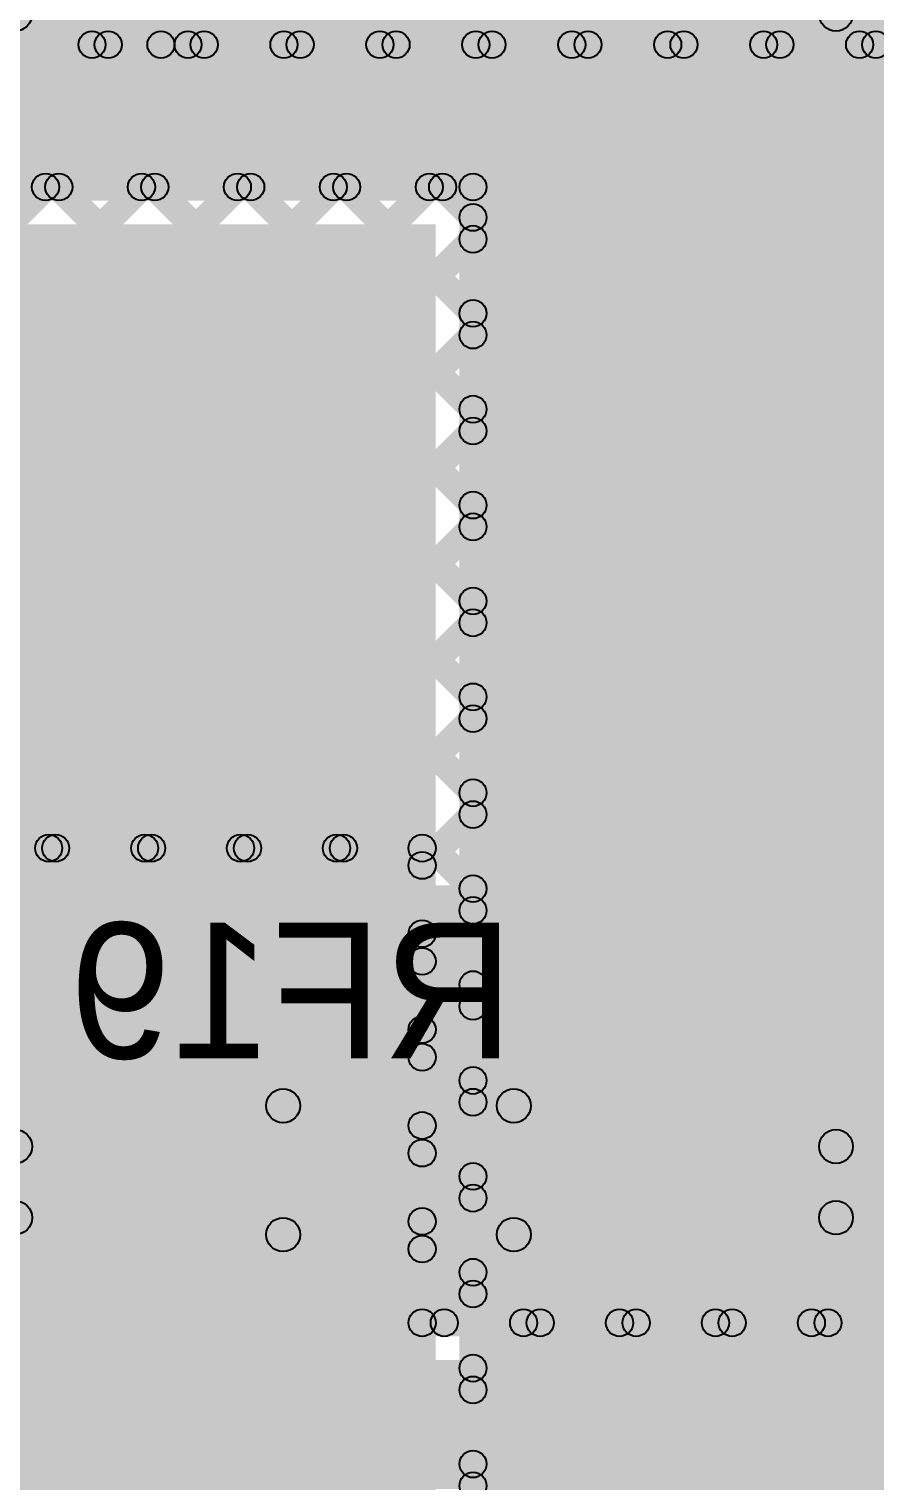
# Model space of a CAD drawing. Header units: millimetres. Extents: x 3.07 to 5.81, y 1.29 to 3.84.
# Drawn here: x 4.1651 to 4.4145, y 3.1943 to 3.6226 of the extents above; entities that cross this region are included whole.
import ezdxf

# ---------------------------------------------------------------- set-up
doc = ezdxf.new("R2010")
doc.units = ezdxf.units.MM
doc.header["$MEASUREMENT"] = 0
for name, color, linetype in [('BottomLayer', 5, 'Continuous'), ('BottomOverlay', 54, 'Continuous'), ('BottomPaste', 16, 'Continuous'), ('BottomSolder', 6, 'Continuous'), ('TopLayer', 1, 'Continuous'), ('TopOverlay', 2, 'Continuous'), ('TopPaste', 8, 'Continuous'), ('TopSolder', 216, 'Continuous'), ('ViaHoleLayer', 16, 'Continuous')]:
    doc.layers.add(name, color=color, linetype=linetype)

# ---------------------------------------------------------------- blocks, each defined once
blk = doc.blocks.new('R__0402_B_4')
at = {"layer": 'BottomLayer'}
for points in [[(-0.0095, 0.0125), (-0.0095, -0.0125), (-0.0275, -0.0125), (-0.0275, 0.0125)], [(0.0275, 0.0125), (0.0275, -0.0125), (0.0095, -0.0125), (0.0095, 0.0125)]]:
    blk.add_hatch(color=5, dxfattribs=at).paths.add_polyline_path(points)
at = {"layer": 'BottomOverlay'}
h = blk.add_hatch(color=54, dxfattribs=at)
edge = h.paths.add_edge_path()
edge.add_arc((-0.034, 0.019), 0.005, 0, 360)
h = blk.add_hatch(color=54, dxfattribs=at)
edge = h.paths.add_edge_path()
edge.add_arc((-0.034, 0.019), 0.005, 0, 360)
for points in [[(-0.034, 0.014), (-0.034, 0.024), (0.034, 0.024), (0.034, 0.014)], [(-0.029, -0.019), (-0.039, -0.019), (-0.039, 0.019), (-0.029, 0.019)], [(0.039, -0.019), (0.029, -0.019), (0.029, 0.019), (0.039, 0.019)], [(-0.034, -0.024), (-0.034, -0.014), (0.034, -0.014), (0.034, -0.024)]]:
    blk.add_hatch(color=54, dxfattribs=at).paths.add_polyline_path(points)
h = blk.add_hatch(color=54, dxfattribs=at)
edge = h.paths.add_edge_path()
edge.add_arc((0.034, 0.019), 0.005, 0, 360)
h = blk.add_hatch(color=54, dxfattribs=at)
edge = h.paths.add_edge_path()
edge.add_arc((0.034, 0.019), 0.005, 0, 360)
h = blk.add_hatch(color=54, dxfattribs=at)
edge = h.paths.add_edge_path()
edge.add_arc((-0.034, -0.019), 0.005, 0, 360)
h = blk.add_hatch(color=54, dxfattribs=at)
edge = h.paths.add_edge_path()
edge.add_arc((-0.034, -0.019), 0.005, 0, 360)
h = blk.add_hatch(color=54, dxfattribs=at)
edge = h.paths.add_edge_path()
edge.add_arc((0.034, -0.019), 0.005, 0, 360)
h = blk.add_hatch(color=54, dxfattribs=at)
edge = h.paths.add_edge_path()
edge.add_arc((0.034, -0.019), 0.005, 0, 360)
at = {"layer": 'BottomPaste'}
for points in [[(-0.0095, 0.0125), (-0.0095, -0.0125), (-0.0275, -0.0125), (-0.0275, 0.0125)], [(0.0275, 0.0125), (0.0275, -0.0125), (0.0095, -0.0125), (0.0095, 0.0125)]]:
    blk.add_hatch(color=16, dxfattribs=at).paths.add_polyline_path(points)
at = {"layer": 'BottomSolder'}
for points in [[(-0.0055, 0.0165), (-0.0055, -0.0165), (-0.0315, -0.0165), (-0.0315, 0.0165)], [(0.0315, 0.0165), (0.0315, -0.0165), (0.0055, -0.0165), (0.0055, 0.0165)]]:
    blk.add_hatch(color=6, dxfattribs=at).paths.add_polyline_path(points)
at = {"layer": 'BottomOverlay'}
for centre in [(-0.034, 0.019), (-0.034, 0.019), (0.034, 0.019), (0.034, 0.019), (-0.034, -0.019), (-0.034, -0.019), (0.034, -0.019), (0.034, -0.019)]:
    blk.add_circle(centre, 0.005, dxfattribs=at)
blk = doc.blocks.new('EEE_TC1A561UV_80')
at = {"layer": 'TopLayer'}
for points in [[(-0.2185, 0.03937), (-0.06102, 0.03937), (-0.06102, -0.03937), (-0.2185, -0.03937)], [(0.06102, 0.03937), (0.2185, 0.03937), (0.2185, -0.03937), (0.06102, -0.03937)]]:
    blk.add_hatch(color=1, dxfattribs=at).paths.add_polyline_path(points)
at = {"layer": 'TopOverlay'}
h = blk.add_hatch(color=2, dxfattribs=at)
edge = h.paths.add_edge_path()
edge.add_arc((-0.109, 0.167), 0.005, 0, 360)
h = blk.add_hatch(color=2, dxfattribs=at)
edge = h.paths.add_edge_path()
edge.add_arc((-0.109, 0.167), 0.005, 0, 360)
for points in [[(-0.109, 0.162), (-0.109, 0.172), (0.133, 0.172), (0.133, 0.162)], [(-0.16246, 0.10646), (-0.16954, 0.11354), (-0.11254, 0.17054), (-0.10546, 0.16346)], [(0.12946, 0.16346), (0.13654, 0.17054), (0.17454, 0.13254), (0.16746, 0.12546)], [(0.176, 0.051), (0.166, 0.051), (0.166, 0.129), (0.176, 0.129)], [(-0.161, 0.048), (-0.171, 0.048), (-0.171, 0.11), (-0.161, 0.11)], [(-0.194, 0.053), (-0.204, 0.053), (-0.204, 0.082), (-0.194, 0.082)], [(-0.213, 0.062), (-0.213, 0.072), (-0.184, 0.072), (-0.184, 0.062)], [(-0.161, -0.11), (-0.171, -0.11), (-0.171, -0.048), (-0.161, -0.048)], [(0.176, -0.129), (0.166, -0.129), (0.166, -0.051), (0.176, -0.051)], [(-0.16954, -0.11354), (-0.16246, -0.10646), (-0.10546, -0.16346), (-0.11254, -0.17054)], [(0.13654, -0.17054), (0.12946, -0.16346), (0.16746, -0.12546), (0.17454, -0.13254)], [(-0.109, -0.172), (-0.109, -0.162), (0.133, -0.162), (0.133, -0.172)]]:
    blk.add_hatch(color=2, dxfattribs=at).paths.add_polyline_path(points)
h = blk.add_hatch(color=2, dxfattribs=at)
edge = h.paths.add_edge_path()
edge.add_arc((0.133, 0.167), 0.005, 0, 360)
h = blk.add_hatch(color=2, dxfattribs=at)
edge = h.paths.add_edge_path()
edge.add_arc((0.133, 0.167), 0.005, 0, 360)
h = blk.add_hatch(color=2, dxfattribs=at)
edge = h.paths.add_edge_path()
edge.add_arc((0.171, 0.129), 0.005, 0, 360)
h = blk.add_hatch(color=2, dxfattribs=at)
edge = h.paths.add_edge_path()
edge.add_arc((0.171, 0.129), 0.005, 0, 360)
h = blk.add_hatch(color=2, dxfattribs=at)
edge = h.paths.add_edge_path()
edge.add_arc((-0.166, 0.11), 0.005, 0, 360)
h = blk.add_hatch(color=2, dxfattribs=at)
edge = h.paths.add_edge_path()
edge.add_arc((-0.166, 0.11), 0.005, 0, 360)
h = blk.add_hatch(color=2, dxfattribs=at)
edge = h.paths.add_edge_path()
edge.add_arc((-0.199, 0.082), 0.005, 0, 360)
h = blk.add_hatch(color=2, dxfattribs=at)
edge = h.paths.add_edge_path()
edge.add_arc((-0.213, 0.067), 0.005, 0, 360)
h = blk.add_hatch(color=2, dxfattribs=at)
edge = h.paths.add_edge_path()
edge.add_arc((-0.184, 0.067), 0.005, 0, 360)
h = blk.add_hatch(color=2, dxfattribs=at)
edge = h.paths.add_edge_path()
edge.add_arc((-0.199, 0.053), 0.005, 0, 360)
h = blk.add_hatch(color=2, dxfattribs=at)
edge = h.paths.add_edge_path()
edge.add_arc((0.171, 0.051), 0.005, 0, 360)
h = blk.add_hatch(color=2, dxfattribs=at)
edge = h.paths.add_edge_path()
edge.add_arc((-0.166, 0.048), 0.005, 0, 360)
h = blk.add_hatch(color=2, dxfattribs=at)
edge = h.paths.add_edge_path()
edge.add_arc((-0.166, -0.048), 0.005, 0, 360)
h = blk.add_hatch(color=2, dxfattribs=at)
edge = h.paths.add_edge_path()
edge.add_arc((0.171, -0.051), 0.005, 0, 360)
h = blk.add_hatch(color=2, dxfattribs=at)
edge = h.paths.add_edge_path()
edge.add_arc((-0.166, -0.11), 0.005, 0, 360)
h = blk.add_hatch(color=2, dxfattribs=at)
edge = h.paths.add_edge_path()
edge.add_arc((-0.166, -0.11), 0.005, 0, 360)
h = blk.add_hatch(color=2, dxfattribs=at)
edge = h.paths.add_edge_path()
edge.add_arc((0.171, -0.129), 0.005, 0, 360)
h = blk.add_hatch(color=2, dxfattribs=at)
edge = h.paths.add_edge_path()
edge.add_arc((0.171, -0.129), 0.005, 0, 360)
h = blk.add_hatch(color=2, dxfattribs=at)
edge = h.paths.add_edge_path()
edge.add_arc((-0.109, -0.167), 0.005, 0, 360)
h = blk.add_hatch(color=2, dxfattribs=at)
edge = h.paths.add_edge_path()
edge.add_arc((-0.109, -0.167), 0.005, 0, 360)
h = blk.add_hatch(color=2, dxfattribs=at)
edge = h.paths.add_edge_path()
edge.add_arc((0.133, -0.167), 0.005, 0, 360)
h = blk.add_hatch(color=2, dxfattribs=at)
edge = h.paths.add_edge_path()
edge.add_arc((0.133, -0.167), 0.005, 0, 360)
at = {"layer": 'TopPaste'}
for points in [[(-0.2185, 0.03937), (-0.06102, 0.03937), (-0.06102, -0.03937), (-0.2185, -0.03937)], [(0.06102, 0.03937), (0.2185, 0.03937), (0.2185, -0.03937), (0.06102, -0.03937)]]:
    blk.add_hatch(color=8, dxfattribs=at).paths.add_polyline_path(points)
at = {"layer": 'TopSolder'}
for points in [[(-0.2225, 0.04337), (-0.05702, 0.04337), (-0.05702, -0.04337), (-0.2225, -0.04337)], [(0.05702, 0.04337), (0.2225, 0.04337), (0.2225, -0.04337), (0.05702, -0.04337)]]:
    blk.add_hatch(color=216, dxfattribs=at).paths.add_polyline_path(points)
at = {"layer": 'TopOverlay'}
for centre in [(-0.109, 0.167), (-0.109, 0.167), (0.133, 0.167), (0.133, 0.167), (0.171, 0.129), (0.171, 0.129), (-0.166, 0.11), (-0.166, 0.11), (-0.199, 0.082), (-0.213, 0.067), (-0.184, 0.067), (-0.199, 0.053), (0.171, 0.051), (-0.166, 0.048), (-0.166, -0.048), (0.171, -0.051), (-0.166, -0.11), (-0.166, -0.11), (0.171, -0.129), (0.171, -0.129), (-0.109, -0.167), (-0.109, -0.167), (0.133, -0.167), (0.133, -0.167)]:
    blk.add_circle(centre, 0.005, dxfattribs=at)
blk = doc.blocks.new('EEE_TC1A561UV_81')
at = {"layer": 'TopLayer'}
for points in [[(-0.2185, 0.03937), (-0.06102, 0.03937), (-0.06102, -0.03937), (-0.2185, -0.03937)], [(0.06102, 0.03937), (0.2185, 0.03937), (0.2185, -0.03937), (0.06102, -0.03937)]]:
    blk.add_hatch(color=1, dxfattribs=at).paths.add_polyline_path(points)
at = {"layer": 'TopOverlay'}
h = blk.add_hatch(color=2, dxfattribs=at)
edge = h.paths.add_edge_path()
edge.add_arc((-0.109, 0.167), 0.005, 0, 360)
h = blk.add_hatch(color=2, dxfattribs=at)
edge = h.paths.add_edge_path()
edge.add_arc((-0.109, 0.167), 0.005, 0, 360)
for points in [[(-0.109, 0.162), (-0.109, 0.172), (0.133, 0.172), (0.133, 0.162)], [(-0.16246, 0.10646), (-0.16954, 0.11354), (-0.11254, 0.17054), (-0.10546, 0.16346)], [(0.12946, 0.16346), (0.13654, 0.17054), (0.17454, 0.13254), (0.16746, 0.12546)], [(0.176, 0.051), (0.166, 0.051), (0.166, 0.129), (0.176, 0.129)], [(-0.161, 0.048), (-0.171, 0.048), (-0.171, 0.11), (-0.161, 0.11)], [(-0.194, 0.053), (-0.204, 0.053), (-0.204, 0.082), (-0.194, 0.082)], [(-0.213, 0.062), (-0.213, 0.072), (-0.184, 0.072), (-0.184, 0.062)], [(-0.161, -0.11), (-0.171, -0.11), (-0.171, -0.048), (-0.161, -0.048)], [(0.176, -0.129), (0.166, -0.129), (0.166, -0.051), (0.176, -0.051)], [(-0.16954, -0.11354), (-0.16246, -0.10646), (-0.10546, -0.16346), (-0.11254, -0.17054)], [(0.13654, -0.17054), (0.12946, -0.16346), (0.16746, -0.12546), (0.17454, -0.13254)], [(-0.109, -0.172), (-0.109, -0.162), (0.133, -0.162), (0.133, -0.172)]]:
    blk.add_hatch(color=2, dxfattribs=at).paths.add_polyline_path(points)
h = blk.add_hatch(color=2, dxfattribs=at)
edge = h.paths.add_edge_path()
edge.add_arc((0.133, 0.167), 0.005, 0, 360)
h = blk.add_hatch(color=2, dxfattribs=at)
edge = h.paths.add_edge_path()
edge.add_arc((0.133, 0.167), 0.005, 0, 360)
h = blk.add_hatch(color=2, dxfattribs=at)
edge = h.paths.add_edge_path()
edge.add_arc((0.171, 0.129), 0.005, 0, 360)
h = blk.add_hatch(color=2, dxfattribs=at)
edge = h.paths.add_edge_path()
edge.add_arc((0.171, 0.129), 0.005, 0, 360)
h = blk.add_hatch(color=2, dxfattribs=at)
edge = h.paths.add_edge_path()
edge.add_arc((-0.166, 0.11), 0.005, 0, 360)
h = blk.add_hatch(color=2, dxfattribs=at)
edge = h.paths.add_edge_path()
edge.add_arc((-0.166, 0.11), 0.005, 0, 360)
h = blk.add_hatch(color=2, dxfattribs=at)
edge = h.paths.add_edge_path()
edge.add_arc((-0.199, 0.082), 0.005, 0, 360)
h = blk.add_hatch(color=2, dxfattribs=at)
edge = h.paths.add_edge_path()
edge.add_arc((-0.213, 0.067), 0.005, 0, 360)
h = blk.add_hatch(color=2, dxfattribs=at)
edge = h.paths.add_edge_path()
edge.add_arc((-0.184, 0.067), 0.005, 0, 360)
h = blk.add_hatch(color=2, dxfattribs=at)
edge = h.paths.add_edge_path()
edge.add_arc((-0.199, 0.053), 0.005, 0, 360)
h = blk.add_hatch(color=2, dxfattribs=at)
edge = h.paths.add_edge_path()
edge.add_arc((0.171, 0.051), 0.005, 0, 360)
h = blk.add_hatch(color=2, dxfattribs=at)
edge = h.paths.add_edge_path()
edge.add_arc((-0.166, 0.048), 0.005, 0, 360)
h = blk.add_hatch(color=2, dxfattribs=at)
edge = h.paths.add_edge_path()
edge.add_arc((-0.166, -0.048), 0.005, 0, 360)
h = blk.add_hatch(color=2, dxfattribs=at)
edge = h.paths.add_edge_path()
edge.add_arc((0.171, -0.051), 0.005, 0, 360)
h = blk.add_hatch(color=2, dxfattribs=at)
edge = h.paths.add_edge_path()
edge.add_arc((-0.166, -0.11), 0.005, 0, 360)
h = blk.add_hatch(color=2, dxfattribs=at)
edge = h.paths.add_edge_path()
edge.add_arc((-0.166, -0.11), 0.005, 0, 360)
h = blk.add_hatch(color=2, dxfattribs=at)
edge = h.paths.add_edge_path()
edge.add_arc((0.171, -0.129), 0.005, 0, 360)
h = blk.add_hatch(color=2, dxfattribs=at)
edge = h.paths.add_edge_path()
edge.add_arc((0.171, -0.129), 0.005, 0, 360)
h = blk.add_hatch(color=2, dxfattribs=at)
edge = h.paths.add_edge_path()
edge.add_arc((-0.109, -0.167), 0.005, 0, 360)
h = blk.add_hatch(color=2, dxfattribs=at)
edge = h.paths.add_edge_path()
edge.add_arc((-0.109, -0.167), 0.005, 0, 360)
h = blk.add_hatch(color=2, dxfattribs=at)
edge = h.paths.add_edge_path()
edge.add_arc((0.133, -0.167), 0.005, 0, 360)
h = blk.add_hatch(color=2, dxfattribs=at)
edge = h.paths.add_edge_path()
edge.add_arc((0.133, -0.167), 0.005, 0, 360)
at = {"layer": 'TopPaste'}
for points in [[(-0.2185, 0.03937), (-0.06102, 0.03937), (-0.06102, -0.03937), (-0.2185, -0.03937)], [(0.06102, 0.03937), (0.2185, 0.03937), (0.2185, -0.03937), (0.06102, -0.03937)]]:
    blk.add_hatch(color=8, dxfattribs=at).paths.add_polyline_path(points)
at = {"layer": 'TopSolder'}
for points in [[(-0.2225, 0.04337), (-0.05702, 0.04337), (-0.05702, -0.04337), (-0.2225, -0.04337)], [(0.05702, 0.04337), (0.2225, 0.04337), (0.2225, -0.04337), (0.05702, -0.04337)]]:
    blk.add_hatch(color=216, dxfattribs=at).paths.add_polyline_path(points)
at = {"layer": 'TopOverlay'}
for centre in [(-0.109, 0.167), (-0.109, 0.167), (0.133, 0.167), (0.133, 0.167), (0.171, 0.129), (0.171, 0.129), (-0.166, 0.11), (-0.166, 0.11), (-0.199, 0.082), (-0.213, 0.067), (-0.184, 0.067), (-0.199, 0.053), (0.171, 0.051), (-0.166, 0.048), (-0.166, -0.048), (0.171, -0.051), (-0.166, -0.11), (-0.166, -0.11), (0.171, -0.129), (0.171, -0.129), (-0.109, -0.167), (-0.109, -0.167), (0.133, -0.167), (0.133, -0.167)]:
    blk.add_circle(centre, 0.005, dxfattribs=at)

msp = doc.modelspace()

# ---------------------------------------------------------------- hatches: boundary and pattern name
at = {"layer": 'BottomLayer'}
for points in [[(4.10078, 3.61517), (4.10644, 3.62083), (4.67283, 3.05444), (4.66717, 3.04878)], [(4.12906, 3.61517), (4.13472, 3.62083), (4.67283, 3.08272), (4.66717, 3.07706)], [(4.14083, 3.51292), (4.13517, 3.51858), (4.23742, 3.62083), (4.24308, 3.61517)], [(4.14083, 3.48463), (4.13517, 3.49029), (4.26571, 3.62083), (4.27137, 3.61517)], [(4.14083, 3.5412), (4.13517, 3.54686), (4.20914, 3.62083), (4.2148, 3.61517)], [(4.14083, 3.39978), (4.13517, 3.40544), (4.35056, 3.62083), (4.35622, 3.61517)], [(4.14083, 3.42807), (4.13517, 3.43372), (4.32228, 3.62083), (4.32793, 3.61517)], [(4.14083, 3.45635), (4.13517, 3.46201), (4.29399, 3.62083), (4.29965, 3.61517)], [(4.14083, 3.56949), (4.13517, 3.57514), (4.18086, 3.62083), (4.18651, 3.61517)], [(4.1475, 3.37817), (4.14185, 3.38383), (4.37885, 3.62083), (4.3845, 3.61517)], [(4.15735, 3.61517), (4.163, 3.62083), (4.67283, 3.111), (4.66717, 3.10535)], [(4.161, 3.614), (4.161, 3.622), (4.204, 3.622), (4.204, 3.614)], [(4.161, 3.614), (4.161, 3.622), (4.204, 3.622), (4.204, 3.614)], [(4.17579, 3.37817), (4.17013, 3.38383), (4.40713, 3.62083), (4.41279, 3.61517)], [(4.18563, 3.61517), (4.19129, 3.62083), (4.67283, 3.13929), (4.66717, 3.13363)], [(4.20407, 3.37817), (4.19841, 3.38383), (4.43541, 3.62083), (4.44107, 3.61517)], [(4.204, 3.614), (4.204, 3.622), (4.702, 3.622), (4.702, 3.614)], [(4.21392, 3.61517), (4.21957, 3.62083), (4.67283, 3.16757), (4.66717, 3.16192)], [(4.23236, 3.37817), (4.2267, 3.38383), (4.4637, 3.62083), (4.46936, 3.61517)], [(4.2422, 3.61517), (4.24786, 3.62083), (4.67283, 3.19586), (4.66717, 3.1902)], [(4.26064, 3.37817), (4.25498, 3.38383), (4.49198, 3.62083), (4.49764, 3.61517)], [(4.27048, 3.61517), (4.27614, 3.62083), (4.67283, 3.22414), (4.66717, 3.21848)], [(4.28383, 3.34479), (4.27817, 3.35045), (4.54855, 3.62083), (4.55421, 3.61517)], [(4.28383, 3.31651), (4.27817, 3.32216), (4.57684, 3.62083), (4.58249, 3.61517)], [(4.28383, 3.37308), (4.27817, 3.37873), (4.52027, 3.62083), (4.52592, 3.61517)], [(4.28383, 3.25994), (4.27817, 3.2656), (4.6334, 3.62083), (4.63906, 3.61517)], [(4.28383, 3.28822), (4.27817, 3.29388), (4.60512, 3.62083), (4.61078, 3.61517)], [(4.29035, 3.23817), (4.28469, 3.24383), (4.66169, 3.62083), (4.66735, 3.61517)], [(4.29877, 3.61517), (4.30443, 3.62083), (4.67283, 3.25243), (4.66717, 3.24677)], [(4.31863, 3.23817), (4.31297, 3.24383), (4.68997, 3.62083), (4.69563, 3.61517)], [(4.32705, 3.61517), (4.33271, 3.62083), (4.67283, 3.28071), (4.66717, 3.27505)], [(4.35534, 3.61517), (4.36099, 3.62083), (4.67283, 3.30899), (4.66717, 3.30334)], [(4.38362, 3.61517), (4.38928, 3.62083), (4.67283, 3.33728), (4.66717, 3.33162)], [(4.41191, 3.61517), (4.41756, 3.62083), (4.67283, 3.36556), (4.66717, 3.35991)], [(4.34691, 3.23817), (4.34126, 3.24383), (4.69917, 3.60174), (4.70483, 3.59609)], [(4.3752, 3.23817), (4.36954, 3.24383), (4.69917, 3.57346), (4.70483, 3.5678)], [(4.13517, 3.55249), (4.14083, 3.55815), (4.67283, 3.02615), (4.66717, 3.02049)], [(4.40348, 3.23817), (4.39783, 3.24383), (4.69917, 3.54517), (4.70483, 3.53952)], [(4.13517, 3.52421), (4.14083, 3.52987), (4.67283, 2.99787), (4.66717, 2.99221)], [(4.13517, 3.49593), (4.14083, 3.50158), (4.25858, 3.38383), (4.25293, 3.37817)], [(4.13517, 3.46764), (4.14083, 3.4733), (4.2303, 3.38383), (4.22464, 3.37817)], [(4.13517, 3.43936), (4.14083, 3.44501), (4.20201, 3.38383), (4.19636, 3.37817)], [(4.13517, 3.41107), (4.14083, 3.41673), (4.17373, 3.38383), (4.16807, 3.37817)], [(4.138, 3.377), (4.138, 3.385), (4.281, 3.385), (4.281, 3.377)], [(4.285, 3.241), (4.277, 3.241), (4.277, 3.381), (4.285, 3.381)], [(4.139, 3.243), (4.27, 3.243), (4.27, 3.37), (4.139, 3.37)], [(4.464, 3.37), (4.27965, 3.37), (4.27965, 3.243), (4.464, 3.243)], [(4.27817, 3.35293), (4.28383, 3.35858), (4.39858, 3.24383), (4.39293, 3.23817)], [(4.27817, 3.32464), (4.28383, 3.3303), (4.3703, 3.24383), (4.36464, 3.23817)], [(4.27817, 3.29636), (4.28383, 3.30201), (4.34201, 3.24383), (4.33636, 3.23817)], [(4.27817, 3.26807), (4.28383, 3.27373), (4.31373, 3.24383), (4.30807, 3.23817)], [(4.281, 3.237), (4.281, 3.245), (4.419, 3.245), (4.419, 3.237)], [(4.07, 3.192), (4.408, 3.192), (4.408, 3.23), (4.07, 3.23)], [(4.355, 1.742), (4.408, 1.742), (4.408, 3.229), (4.355, 3.229)]]:
    msp.add_hatch(color=5, dxfattribs=at).paths.add_polyline_path(points)
h = msp.add_hatch(color=5, dxfattribs=at)
edge = h.paths.add_edge_path()
edge.add_arc((4.18368, 3.618), 0.004, 0, 360)
h = msp.add_hatch(color=5, dxfattribs=at)
edge = h.paths.add_edge_path()
edge.add_arc((4.18846, 3.618), 0.004, 0, 360)
h = msp.add_hatch(color=5, dxfattribs=at)
edge = h.paths.add_edge_path()
edge.add_arc((4.204, 3.618), 0.004, 0, 360)
h = msp.add_hatch(color=5, dxfattribs=at)
edge = h.paths.add_edge_path()
edge.add_arc((4.204, 3.618), 0.004, 0, 360)
h = msp.add_hatch(color=5, dxfattribs=at)
edge = h.paths.add_edge_path()
edge.add_arc((4.204, 3.618), 0.004, 0, 360)
h = msp.add_hatch(color=5, dxfattribs=at)
edge = h.paths.add_edge_path()
edge.add_arc((4.21197, 3.618), 0.004, 0, 360)
h = msp.add_hatch(color=5, dxfattribs=at)
edge = h.paths.add_edge_path()
edge.add_arc((4.21674, 3.618), 0.004, 0, 360)
h = msp.add_hatch(color=5, dxfattribs=at)
edge = h.paths.add_edge_path()
edge.add_arc((4.24025, 3.618), 0.004, 0, 360)
h = msp.add_hatch(color=5, dxfattribs=at)
edge = h.paths.add_edge_path()
edge.add_arc((4.24503, 3.618), 0.004, 0, 360)
h = msp.add_hatch(color=5, dxfattribs=at)
edge = h.paths.add_edge_path()
edge.add_arc((4.26854, 3.618), 0.004, 0, 360)
h = msp.add_hatch(color=5, dxfattribs=at)
edge = h.paths.add_edge_path()
edge.add_arc((4.27331, 3.618), 0.004, 0, 360)
h = msp.add_hatch(color=5, dxfattribs=at)
edge = h.paths.add_edge_path()
edge.add_arc((4.29682, 3.618), 0.004, 0, 360)
h = msp.add_hatch(color=5, dxfattribs=at)
edge = h.paths.add_edge_path()
edge.add_arc((4.3016, 3.618), 0.004, 0, 360)
h = msp.add_hatch(color=5, dxfattribs=at)
edge = h.paths.add_edge_path()
edge.add_arc((4.32511, 3.618), 0.004, 0, 360)
h = msp.add_hatch(color=5, dxfattribs=at)
edge = h.paths.add_edge_path()
edge.add_arc((4.32988, 3.618), 0.004, 0, 360)
h = msp.add_hatch(color=5, dxfattribs=at)
edge = h.paths.add_edge_path()
edge.add_arc((4.35339, 3.618), 0.004, 0, 360)
h = msp.add_hatch(color=5, dxfattribs=at)
edge = h.paths.add_edge_path()
edge.add_arc((4.35817, 3.618), 0.004, 0, 360)
h = msp.add_hatch(color=5, dxfattribs=at)
edge = h.paths.add_edge_path()
edge.add_arc((4.38167, 3.618), 0.004, 0, 360)
h = msp.add_hatch(color=5, dxfattribs=at)
edge = h.paths.add_edge_path()
edge.add_arc((4.38645, 3.618), 0.004, 0, 360)
h = msp.add_hatch(color=5, dxfattribs=at)
edge = h.paths.add_edge_path()
edge.add_arc((4.40996, 3.618), 0.004, 0, 360)
h = msp.add_hatch(color=5, dxfattribs=at)
edge = h.paths.add_edge_path()
edge.add_arc((4.41473, 3.618), 0.004, 0, 360)
h = msp.add_hatch(color=5, dxfattribs=at)
edge = h.paths.add_edge_path()
edge.add_arc((4.1709, 3.381), 0.004, 0, 360)
h = msp.add_hatch(color=5, dxfattribs=at)
edge = h.paths.add_edge_path()
edge.add_arc((4.17296, 3.381), 0.004, 0, 360)
h = msp.add_hatch(color=5, dxfattribs=at)
edge = h.paths.add_edge_path()
edge.add_arc((4.19919, 3.381), 0.004, 0, 360)
h = msp.add_hatch(color=5, dxfattribs=at)
edge = h.paths.add_edge_path()
edge.add_arc((4.20124, 3.381), 0.004, 0, 360)
h = msp.add_hatch(color=5, dxfattribs=at)
edge = h.paths.add_edge_path()
edge.add_arc((4.22747, 3.381), 0.004, 0, 360)
h = msp.add_hatch(color=5, dxfattribs=at)
edge = h.paths.add_edge_path()
edge.add_arc((4.22953, 3.381), 0.004, 0, 360)
h = msp.add_hatch(color=5, dxfattribs=at)
edge = h.paths.add_edge_path()
edge.add_arc((4.25575, 3.381), 0.004, 0, 360)
h = msp.add_hatch(color=5, dxfattribs=at)
edge = h.paths.add_edge_path()
edge.add_arc((4.25781, 3.381), 0.004, 0, 360)
h = msp.add_hatch(color=5, dxfattribs=at)
edge = h.paths.add_edge_path()
edge.add_arc((4.281, 3.381), 0.004, 0, 360)
h = msp.add_hatch(color=5, dxfattribs=at)
edge = h.paths.add_edge_path()
edge.add_arc((4.281, 3.381), 0.004, 0, 360)
h = msp.add_hatch(color=5, dxfattribs=at)
edge = h.paths.add_edge_path()
edge.add_arc((4.281, 3.3759), 0.004, 0, 360)
h = msp.add_hatch(color=5, dxfattribs=at)
edge = h.paths.add_edge_path()
edge.add_arc((4.281, 3.35575), 0.004, 0, 360)
h = msp.add_hatch(color=5, dxfattribs=at)
edge = h.paths.add_edge_path()
edge.add_arc((4.281, 3.34762), 0.004, 0, 360)
h = msp.add_hatch(color=5, dxfattribs=at)
edge = h.paths.add_edge_path()
edge.add_arc((4.329, 3.324), 0.01181, 0, 360)
h = msp.add_hatch(color=5, dxfattribs=at)
edge = h.paths.add_edge_path()
edge.add_arc((4.355, 3.324), 0.01181, 0, 360)
h = msp.add_hatch(color=5, dxfattribs=at)
edge = h.paths.add_edge_path()
edge.add_arc((4.381, 3.324), 0.01181, 0, 360)
h = msp.add_hatch(color=5, dxfattribs=at)
edge = h.paths.add_edge_path()
edge.add_arc((4.281, 3.32747), 0.004, 0, 360)
h = msp.add_hatch(color=5, dxfattribs=at)
edge = h.paths.add_edge_path()
edge.add_arc((4.281, 3.31934), 0.004, 0, 360)
h = msp.add_hatch(color=5, dxfattribs=at)
edge = h.paths.add_edge_path()
edge.add_arc((4.212, 3.298), 0.01181, 0, 360)
h = msp.add_hatch(color=5, dxfattribs=at)
edge = h.paths.add_edge_path()
edge.add_arc((4.329, 3.298), 0.01181, 0, 360)
h = msp.add_hatch(color=5, dxfattribs=at)
edge = h.paths.add_edge_path()
edge.add_arc((4.355, 3.298), 0.01181, 0, 360)
h = msp.add_hatch(color=5, dxfattribs=at)
edge = h.paths.add_edge_path()
edge.add_arc((4.381, 3.298), 0.01181, 0, 360)
h = msp.add_hatch(color=5, dxfattribs=at)
edge = h.paths.add_edge_path()
edge.add_arc((4.281, 3.29919), 0.004, 0, 360)
h = msp.add_hatch(color=5, dxfattribs=at)
edge = h.paths.add_edge_path()
edge.add_arc((4.281, 3.29105), 0.004, 0, 360)
h = msp.add_hatch(color=5, dxfattribs=at)
edge = h.paths.add_edge_path()
edge.add_arc((4.212, 3.272), 0.01181, 0, 360)
h = msp.add_hatch(color=5, dxfattribs=at)
edge = h.paths.add_edge_path()
edge.add_arc((4.329, 3.272), 0.01181, 0, 360)
h = msp.add_hatch(color=5, dxfattribs=at)
edge = h.paths.add_edge_path()
edge.add_arc((4.355, 3.272), 0.01181, 0, 360)
h = msp.add_hatch(color=5, dxfattribs=at)
edge = h.paths.add_edge_path()
edge.add_arc((4.381, 3.272), 0.01181, 0, 360)
h = msp.add_hatch(color=5, dxfattribs=at)
edge = h.paths.add_edge_path()
edge.add_arc((4.281, 3.2709), 0.004, 0, 360)
h = msp.add_hatch(color=5, dxfattribs=at)
edge = h.paths.add_edge_path()
edge.add_arc((4.281, 3.26277), 0.004, 0, 360)
h = msp.add_hatch(color=5, dxfattribs=at)
edge = h.paths.add_edge_path()
edge.add_arc((4.281, 3.241), 0.004, 0, 360)
h = msp.add_hatch(color=5, dxfattribs=at)
edge = h.paths.add_edge_path()
edge.add_arc((4.281, 3.241), 0.004, 0, 360)
h = msp.add_hatch(color=5, dxfattribs=at)
edge = h.paths.add_edge_path()
edge.add_arc((4.28752, 3.241), 0.004, 0, 360)
h = msp.add_hatch(color=5, dxfattribs=at)
edge = h.paths.add_edge_path()
edge.add_arc((4.3109, 3.241), 0.004, 0, 360)
h = msp.add_hatch(color=5, dxfattribs=at)
edge = h.paths.add_edge_path()
edge.add_arc((4.3158, 3.241), 0.004, 0, 360)
h = msp.add_hatch(color=5, dxfattribs=at)
edge = h.paths.add_edge_path()
edge.add_arc((4.33919, 3.241), 0.004, 0, 360)
h = msp.add_hatch(color=5, dxfattribs=at)
edge = h.paths.add_edge_path()
edge.add_arc((4.34409, 3.241), 0.004, 0, 360)
h = msp.add_hatch(color=5, dxfattribs=at)
edge = h.paths.add_edge_path()
edge.add_arc((4.36747, 3.241), 0.004, 0, 360)
h = msp.add_hatch(color=5, dxfattribs=at)
edge = h.paths.add_edge_path()
edge.add_arc((4.37237, 3.241), 0.004, 0, 360)
h = msp.add_hatch(color=5, dxfattribs=at)
edge = h.paths.add_edge_path()
edge.add_arc((4.39575, 3.241), 0.004, 0, 360)
h = msp.add_hatch(color=5, dxfattribs=at)
edge = h.paths.add_edge_path()
edge.add_arc((4.40065, 3.241), 0.004, 0, 360)
at = {"layer": 'BottomSolder'}
h = msp.add_hatch(color=6, dxfattribs=at)
edge = h.paths.add_edge_path()
edge.add_arc((4.329, 3.324), 0.01581, 0, 360)
h = msp.add_hatch(color=6, dxfattribs=at)
edge = h.paths.add_edge_path()
edge.add_arc((4.355, 3.324), 0.01581, 0, 360)
h = msp.add_hatch(color=6, dxfattribs=at)
edge = h.paths.add_edge_path()
edge.add_arc((4.381, 3.324), 0.01581, 0, 360)
h = msp.add_hatch(color=6, dxfattribs=at)
edge = h.paths.add_edge_path()
edge.add_arc((4.212, 3.298), 0.01581, 0, 360)
h = msp.add_hatch(color=6, dxfattribs=at)
edge = h.paths.add_edge_path()
edge.add_arc((4.329, 3.298), 0.01581, 0, 360)
h = msp.add_hatch(color=6, dxfattribs=at)
edge = h.paths.add_edge_path()
edge.add_arc((4.355, 3.298), 0.01581, 0, 360)
h = msp.add_hatch(color=6, dxfattribs=at)
edge = h.paths.add_edge_path()
edge.add_arc((4.381, 3.298), 0.01581, 0, 360)
h = msp.add_hatch(color=6, dxfattribs=at)
edge = h.paths.add_edge_path()
edge.add_arc((4.212, 3.272), 0.01581, 0, 360)
h = msp.add_hatch(color=6, dxfattribs=at)
edge = h.paths.add_edge_path()
edge.add_arc((4.329, 3.272), 0.01581, 0, 360)
h = msp.add_hatch(color=6, dxfattribs=at)
edge = h.paths.add_edge_path()
edge.add_arc((4.355, 3.272), 0.01581, 0, 360)
h = msp.add_hatch(color=6, dxfattribs=at)
edge = h.paths.add_edge_path()
edge.add_arc((4.381, 3.272), 0.01581, 0, 360)
at = {"layer": 'TopLayer'}
for points in [[(4.22937, 3.57317), (4.22371, 3.57883), (4.38871, 3.74383), (4.39437, 3.73817)], [(4.25765, 3.57317), (4.25199, 3.57883), (4.41699, 3.74383), (4.42265, 3.73817)], [(4.28593, 3.57317), (4.28028, 3.57883), (4.44528, 3.74383), (4.45093, 3.73817)], [(4.28891, 3.73817), (4.29456, 3.74383), (4.80456, 3.23383), (4.79891, 3.22817)], [(4.29883, 3.35979), (4.29317, 3.36545), (4.67155, 3.74383), (4.67721, 3.73817)], [(4.29883, 3.38808), (4.29317, 3.39373), (4.64327, 3.74383), (4.64892, 3.73817)], [(4.29883, 3.50121), (4.29317, 3.50687), (4.53013, 3.74383), (4.53579, 3.73817)], [(4.29883, 3.47293), (4.29317, 3.47859), (4.55841, 3.74383), (4.56407, 3.73817)], [(4.29883, 3.5295), (4.29317, 3.53515), (4.50185, 3.74383), (4.5075, 3.73817)], [(4.29883, 3.41636), (4.29317, 3.42202), (4.61498, 3.74383), (4.62064, 3.73817)], [(4.29883, 3.44464), (4.29317, 3.4503), (4.5867, 3.74383), (4.59236, 3.73817)], [(4.29883, 3.55778), (4.29317, 3.56344), (4.47356, 3.74383), (4.47922, 3.73817)], [(4.29883, 3.33151), (4.29317, 3.33716), (4.69917, 3.74316), (4.70483, 3.73751)], [(4.28617, 3.71262), (4.29183, 3.71828), (4.77628, 3.23383), (4.77062, 3.22817)], [(4.29883, 3.30322), (4.29317, 3.30888), (4.69917, 3.71488), (4.70483, 3.70922)], [(4.28617, 3.68434), (4.29183, 3.68999), (4.74799, 3.23383), (4.74234, 3.22817)], [(4.29883, 3.27494), (4.29317, 3.2806), (4.69917, 3.6866), (4.70483, 3.68094)], [(4.28617, 3.65605), (4.29183, 3.66171), (4.71971, 3.23383), (4.71405, 3.22817)], [(4.29883, 3.24665), (4.29317, 3.25231), (4.69917, 3.65831), (4.70483, 3.65265)], [(4.09606, 3.64817), (4.10172, 3.65383), (4.17672, 3.57883), (4.17106, 3.57317)], [(4.11623, 3.57317), (4.11057, 3.57883), (4.18557, 3.65383), (4.19123, 3.64817)], [(4.12435, 3.64817), (4.13, 3.65383), (4.205, 3.57883), (4.19935, 3.57317)], [(4.14451, 3.57317), (4.13886, 3.57883), (4.21386, 3.65383), (4.21951, 3.64817)], [(4.15263, 3.64817), (4.15829, 3.65383), (4.23329, 3.57883), (4.22763, 3.57317)], [(4.1728, 3.57317), (4.16714, 3.57883), (4.24214, 3.65383), (4.2478, 3.64817)], [(4.18092, 3.64817), (4.18657, 3.65383), (4.26157, 3.57883), (4.25592, 3.57317)], [(4.20108, 3.57317), (4.19542, 3.57883), (4.27042, 3.65383), (4.27608, 3.64817)], [(4.2092, 3.64817), (4.21486, 3.65383), (4.28986, 3.57883), (4.2842, 3.57317)], [(4.23748, 3.64817), (4.24314, 3.65383), (4.66314, 3.23383), (4.65748, 3.22817)], [(4.26577, 3.64817), (4.27143, 3.65383), (4.69143, 3.23383), (4.68577, 3.22817)], [(3.619, 3.575), (4.498, 3.575), (4.498, 3.647), (3.619, 3.647)], [(4.29883, 3.21837), (4.29317, 3.22403), (4.69917, 3.63003), (4.70483, 3.62437)], [(4.29883, 3.19009), (4.29317, 3.19574), (4.69917, 3.60174), (4.70483, 3.59609)], [(4.299, 2.931), (4.498, 2.931), (4.498, 3.585), (4.299, 3.585)], [(3.941, 3.572), (3.941, 3.58), (4.296, 3.58), (4.296, 3.572)], [(4.3, 3.053), (4.292, 3.053), (4.292, 3.576), (4.3, 3.576)], [(4.29883, 3.1618), (4.29317, 3.16746), (4.69917, 3.57346), (4.70483, 3.5678)], [(4.29317, 3.5642), (4.29883, 3.56986), (4.63486, 3.23383), (4.6292, 3.22817)], [(3.95, 3.064), (4.285, 3.064), (4.285, 3.565), (3.95, 3.565)], [(4.29883, 3.13352), (4.29317, 3.13917), (4.69917, 3.54517), (4.70483, 3.53952)], [(4.29317, 3.53592), (4.29883, 3.54157), (4.60657, 3.23383), (4.60092, 3.22817)], [(4.401, 3.49), (5.584, 3.49), (5.584, 3.533), (4.401, 3.533)], [(4.29317, 3.50763), (4.29883, 3.51329), (4.58054, 3.23158), (4.57488, 3.22592)], [(4.29317, 3.47935), (4.29883, 3.485), (4.5615, 3.22233), (4.55585, 3.21667)], [(4.29883, 3.10523), (4.29317, 3.11089), (4.66717, 3.48489), (4.67283, 3.47923)], [(4.29317, 3.45106), (4.29883, 3.45672), (4.54753, 3.20802), (4.54187, 3.20237)], [(4.29883, 3.07695), (4.29317, 3.08261), (4.66717, 3.45661), (4.67283, 3.45095)], [(4.29317, 3.42278), (4.29883, 3.42844), (4.53867, 3.18859), (4.53302, 3.18293)], [(4.29317, 3.39449), (4.29883, 3.40015), (4.53683, 3.16215), (4.53117, 3.15649)], [(4.29317, 3.36621), (4.29883, 3.37187), (4.53683, 3.13387), (4.53117, 3.12821)], [(4.29317, 3.33793), (4.29883, 3.34358), (4.53683, 3.10558), (4.53117, 3.09993)], [(4.29317, 3.30964), (4.29883, 3.3153), (4.53683, 3.0773), (4.53117, 3.07164)], [(4.29317, 3.28136), (4.29883, 3.28701), (4.53683, 3.04901), (4.53117, 3.04336)], [(4.29317, 3.25307), (4.29883, 3.25873), (4.53683, 3.02073), (4.53117, 3.01507)], [(4.29317, 3.22479), (4.29883, 3.23044), (4.53683, 2.99244), (4.53117, 2.98679)], [(4.29317, 3.1965), (4.29883, 3.20216), (4.53124, 2.96974), (4.52559, 2.96409)]]:
    msp.add_hatch(color=1, dxfattribs=at).paths.add_polyline_path(points)
h = msp.add_hatch(color=1, dxfattribs=at)
edge = h.paths.add_edge_path()
edge.add_arc((4.16997, 3.576), 0.004, 0, 360)
h = msp.add_hatch(color=1, dxfattribs=at)
edge = h.paths.add_edge_path()
edge.add_arc((4.17389, 3.576), 0.004, 0, 360)
h = msp.add_hatch(color=1, dxfattribs=at)
edge = h.paths.add_edge_path()
edge.add_arc((4.19825, 3.576), 0.004, 0, 360)
h = msp.add_hatch(color=1, dxfattribs=at)
edge = h.paths.add_edge_path()
edge.add_arc((4.20218, 3.576), 0.004, 0, 360)
h = msp.add_hatch(color=1, dxfattribs=at)
edge = h.paths.add_edge_path()
edge.add_arc((4.22654, 3.576), 0.004, 0, 360)
h = msp.add_hatch(color=1, dxfattribs=at)
edge = h.paths.add_edge_path()
edge.add_arc((4.23046, 3.576), 0.004, 0, 360)
h = msp.add_hatch(color=1, dxfattribs=at)
edge = h.paths.add_edge_path()
edge.add_arc((4.25482, 3.576), 0.004, 0, 360)
h = msp.add_hatch(color=1, dxfattribs=at)
edge = h.paths.add_edge_path()
edge.add_arc((4.25874, 3.576), 0.004, 0, 360)
h = msp.add_hatch(color=1, dxfattribs=at)
edge = h.paths.add_edge_path()
edge.add_arc((4.28311, 3.576), 0.004, 0, 360)
h = msp.add_hatch(color=1, dxfattribs=at)
edge = h.paths.add_edge_path()
edge.add_arc((4.28703, 3.576), 0.004, 0, 360)
h = msp.add_hatch(color=1, dxfattribs=at)
edge = h.paths.add_edge_path()
edge.add_arc((4.296, 3.576), 0.004, 0, 360)
h = msp.add_hatch(color=1, dxfattribs=at)
edge = h.paths.add_edge_path()
edge.add_arc((4.296, 3.576), 0.004, 0, 360)
h = msp.add_hatch(color=1, dxfattribs=at)
edge = h.paths.add_edge_path()
edge.add_arc((4.296, 3.56703), 0.004, 0, 360)
h = msp.add_hatch(color=1, dxfattribs=at)
edge = h.paths.add_edge_path()
edge.add_arc((4.296, 3.56061), 0.004, 0, 360)
h = msp.add_hatch(color=1, dxfattribs=at)
edge = h.paths.add_edge_path()
edge.add_arc((4.296, 3.53874), 0.004, 0, 360)
h = msp.add_hatch(color=1, dxfattribs=at)
edge = h.paths.add_edge_path()
edge.add_arc((4.296, 3.53233), 0.004, 0, 360)
h = msp.add_hatch(color=1, dxfattribs=at)
edge = h.paths.add_edge_path()
edge.add_arc((4.296, 3.51046), 0.004, 0, 360)
h = msp.add_hatch(color=1, dxfattribs=at)
edge = h.paths.add_edge_path()
edge.add_arc((4.296, 3.50404), 0.004, 0, 360)
h = msp.add_hatch(color=1, dxfattribs=at)
edge = h.paths.add_edge_path()
edge.add_arc((4.296, 3.48218), 0.004, 0, 360)
h = msp.add_hatch(color=1, dxfattribs=at)
edge = h.paths.add_edge_path()
edge.add_arc((4.296, 3.47576), 0.004, 0, 360)
h = msp.add_hatch(color=1, dxfattribs=at)
edge = h.paths.add_edge_path()
edge.add_arc((4.296, 3.45389), 0.004, 0, 360)
h = msp.add_hatch(color=1, dxfattribs=at)
edge = h.paths.add_edge_path()
edge.add_arc((4.296, 3.44747), 0.004, 0, 360)
h = msp.add_hatch(color=1, dxfattribs=at)
edge = h.paths.add_edge_path()
edge.add_arc((4.296, 3.42561), 0.004, 0, 360)
h = msp.add_hatch(color=1, dxfattribs=at)
edge = h.paths.add_edge_path()
edge.add_arc((4.296, 3.41919), 0.004, 0, 360)
h = msp.add_hatch(color=1, dxfattribs=at)
edge = h.paths.add_edge_path()
edge.add_arc((4.296, 3.39732), 0.004, 0, 360)
h = msp.add_hatch(color=1, dxfattribs=at)
edge = h.paths.add_edge_path()
edge.add_arc((4.296, 3.3909), 0.004, 0, 360)
h = msp.add_hatch(color=1, dxfattribs=at)
edge = h.paths.add_edge_path()
edge.add_arc((4.296, 3.36904), 0.004, 0, 360)
h = msp.add_hatch(color=1, dxfattribs=at)
edge = h.paths.add_edge_path()
edge.add_arc((4.296, 3.36262), 0.004, 0, 360)
h = msp.add_hatch(color=1, dxfattribs=at)
edge = h.paths.add_edge_path()
edge.add_arc((4.296, 3.34075), 0.004, 0, 360)
h = msp.add_hatch(color=1, dxfattribs=at)
edge = h.paths.add_edge_path()
edge.add_arc((4.296, 3.33434), 0.004, 0, 360)
h = msp.add_hatch(color=1, dxfattribs=at)
edge = h.paths.add_edge_path()
edge.add_arc((4.329, 3.324), 0.01181, 0, 360)
h = msp.add_hatch(color=1, dxfattribs=at)
edge = h.paths.add_edge_path()
edge.add_arc((4.355, 3.324), 0.01181, 0, 360)
h = msp.add_hatch(color=1, dxfattribs=at)
edge = h.paths.add_edge_path()
edge.add_arc((4.381, 3.324), 0.01181, 0, 360)
h = msp.add_hatch(color=1, dxfattribs=at)
edge = h.paths.add_edge_path()
edge.add_arc((4.296, 3.31247), 0.004, 0, 360)
h = msp.add_hatch(color=1, dxfattribs=at)
edge = h.paths.add_edge_path()
edge.add_arc((4.212, 3.298), 0.01181, 0, 360)
h = msp.add_hatch(color=1, dxfattribs=at)
edge = h.paths.add_edge_path()
edge.add_arc((4.296, 3.30605), 0.004, 0, 360)
h = msp.add_hatch(color=1, dxfattribs=at)
edge = h.paths.add_edge_path()
edge.add_arc((4.329, 3.298), 0.01181, 0, 360)
h = msp.add_hatch(color=1, dxfattribs=at)
edge = h.paths.add_edge_path()
edge.add_arc((4.355, 3.298), 0.01181, 0, 360)
h = msp.add_hatch(color=1, dxfattribs=at)
edge = h.paths.add_edge_path()
edge.add_arc((4.381, 3.298), 0.01181, 0, 360)
h = msp.add_hatch(color=1, dxfattribs=at)
edge = h.paths.add_edge_path()
edge.add_arc((4.296, 3.28419), 0.004, 0, 360)
h = msp.add_hatch(color=1, dxfattribs=at)
edge = h.paths.add_edge_path()
edge.add_arc((4.212, 3.272), 0.01181, 0, 360)
h = msp.add_hatch(color=1, dxfattribs=at)
edge = h.paths.add_edge_path()
edge.add_arc((4.296, 3.27777), 0.004, 0, 360)
h = msp.add_hatch(color=1, dxfattribs=at)
edge = h.paths.add_edge_path()
edge.add_arc((4.329, 3.272), 0.01181, 0, 360)
h = msp.add_hatch(color=1, dxfattribs=at)
edge = h.paths.add_edge_path()
edge.add_arc((4.355, 3.272), 0.01181, 0, 360)
h = msp.add_hatch(color=1, dxfattribs=at)
edge = h.paths.add_edge_path()
edge.add_arc((4.381, 3.272), 0.01181, 0, 360)
h = msp.add_hatch(color=1, dxfattribs=at)
edge = h.paths.add_edge_path()
edge.add_arc((4.296, 3.2559), 0.004, 0, 360)
h = msp.add_hatch(color=1, dxfattribs=at)
edge = h.paths.add_edge_path()
edge.add_arc((4.296, 3.24948), 0.004, 0, 360)
h = msp.add_hatch(color=1, dxfattribs=at)
edge = h.paths.add_edge_path()
edge.add_arc((4.296, 3.22762), 0.004, 0, 360)
h = msp.add_hatch(color=1, dxfattribs=at)
edge = h.paths.add_edge_path()
edge.add_arc((4.296, 3.2212), 0.004, 0, 360)
h = msp.add_hatch(color=1, dxfattribs=at)
edge = h.paths.add_edge_path()
edge.add_arc((4.296, 3.19933), 0.004, 0, 360)
h = msp.add_hatch(color=1, dxfattribs=at)
edge = h.paths.add_edge_path()
edge.add_arc((4.296, 3.19291), 0.004, 0, 360)
at = {"layer": 'TopSolder'}
h = msp.add_hatch(color=216, dxfattribs=at)
edge = h.paths.add_edge_path()
edge.add_arc((4.329, 3.324), 0.01581, 0, 360)
h = msp.add_hatch(color=216, dxfattribs=at)
edge = h.paths.add_edge_path()
edge.add_arc((4.355, 3.324), 0.01581, 0, 360)
h = msp.add_hatch(color=216, dxfattribs=at)
edge = h.paths.add_edge_path()
edge.add_arc((4.381, 3.324), 0.01581, 0, 360)
h = msp.add_hatch(color=216, dxfattribs=at)
edge = h.paths.add_edge_path()
edge.add_arc((4.212, 3.298), 0.01581, 0, 360)
h = msp.add_hatch(color=216, dxfattribs=at)
edge = h.paths.add_edge_path()
edge.add_arc((4.329, 3.298), 0.01581, 0, 360)
h = msp.add_hatch(color=216, dxfattribs=at)
edge = h.paths.add_edge_path()
edge.add_arc((4.355, 3.298), 0.01581, 0, 360)
h = msp.add_hatch(color=216, dxfattribs=at)
edge = h.paths.add_edge_path()
edge.add_arc((4.381, 3.298), 0.01581, 0, 360)
h = msp.add_hatch(color=216, dxfattribs=at)
edge = h.paths.add_edge_path()
edge.add_arc((4.212, 3.272), 0.01581, 0, 360)
h = msp.add_hatch(color=216, dxfattribs=at)
edge = h.paths.add_edge_path()
edge.add_arc((4.329, 3.272), 0.01581, 0, 360)
h = msp.add_hatch(color=216, dxfattribs=at)
edge = h.paths.add_edge_path()
edge.add_arc((4.355, 3.272), 0.01581, 0, 360)
h = msp.add_hatch(color=216, dxfattribs=at)
edge = h.paths.add_edge_path()
edge.add_arc((4.381, 3.272), 0.01581, 0, 360)
at = {"layer": 'ViaHoleLayer'}
h = msp.add_hatch(color=16, dxfattribs=at)
edge = h.paths.add_edge_path()
edge.add_arc((4.329, 3.324), 0.00787, 0, 360)
h = msp.add_hatch(color=16, dxfattribs=at)
edge = h.paths.add_edge_path()
edge.add_arc((4.355, 3.324), 0.00787, 0, 360)
h = msp.add_hatch(color=16, dxfattribs=at)
edge = h.paths.add_edge_path()
edge.add_arc((4.381, 3.324), 0.00787, 0, 360)
h = msp.add_hatch(color=16, dxfattribs=at)
edge = h.paths.add_edge_path()
edge.add_arc((4.212, 3.298), 0.00787, 0, 360)
h = msp.add_hatch(color=16, dxfattribs=at)
edge = h.paths.add_edge_path()
edge.add_arc((4.329, 3.298), 0.00787, 0, 360)
h = msp.add_hatch(color=16, dxfattribs=at)
edge = h.paths.add_edge_path()
edge.add_arc((4.355, 3.298), 0.00787, 0, 360)
h = msp.add_hatch(color=16, dxfattribs=at)
edge = h.paths.add_edge_path()
edge.add_arc((4.381, 3.298), 0.00787, 0, 360)
h = msp.add_hatch(color=16, dxfattribs=at)
edge = h.paths.add_edge_path()
edge.add_arc((4.212, 3.272), 0.00787, 0, 360)
h = msp.add_hatch(color=16, dxfattribs=at)
edge = h.paths.add_edge_path()
edge.add_arc((4.329, 3.272), 0.00787, 0, 360)
h = msp.add_hatch(color=16, dxfattribs=at)
edge = h.paths.add_edge_path()
edge.add_arc((4.355, 3.272), 0.00787, 0, 360)
h = msp.add_hatch(color=16, dxfattribs=at)
edge = h.paths.add_edge_path()
edge.add_arc((4.381, 3.272), 0.00787, 0, 360)

# ---------------------------------------------------------------- linework, layer by layer
at = {"layer": 'BottomLayer'}
for centre in [(4.18368, 3.618), (4.18846, 3.618), (4.204, 3.618), (4.204, 3.618), (4.204, 3.618), (4.21197, 3.618), (4.21674, 3.618), (4.24025, 3.618), (4.24503, 3.618), (4.26854, 3.618), (4.27331, 3.618), (4.29682, 3.618), (4.3016, 3.618), (4.32511, 3.618), (4.32988, 3.618), (4.35339, 3.618), (4.35817, 3.618), (4.38167, 3.618), (4.38645, 3.618), (4.40996, 3.618), (4.41473, 3.618), (4.1709, 3.381), (4.17296, 3.381), (4.19919, 3.381), (4.20124, 3.381), (4.22747, 3.381), (4.22953, 3.381), (4.25575, 3.381), (4.25781, 3.381), (4.281, 3.381), (4.281, 3.381), (4.281, 3.3759), (4.281, 3.35575), (4.281, 3.34762), (4.281, 3.32747), (4.281, 3.31934), (4.281, 3.29919), (4.281, 3.29105), (4.281, 3.2709), (4.281, 3.26277), (4.281, 3.241), (4.281, 3.241), (4.28752, 3.241), (4.3109, 3.241), (4.3158, 3.241), (4.33919, 3.241), (4.34409, 3.241), (4.36747, 3.241), (4.37237, 3.241), (4.39575, 3.241), (4.40065, 3.241)]:
    msp.add_circle(centre, 0.004, dxfattribs=at)
at = {"layer": 'TopLayer'}
for centre in [(4.16997, 3.576), (4.17389, 3.576), (4.19825, 3.576), (4.20218, 3.576), (4.22654, 3.576), (4.23046, 3.576), (4.25482, 3.576), (4.25874, 3.576), (4.28311, 3.576), (4.28703, 3.576), (4.296, 3.576), (4.296, 3.576), (4.296, 3.56703), (4.296, 3.56061), (4.296, 3.53874), (4.296, 3.53233), (4.296, 3.51046), (4.296, 3.50404), (4.296, 3.48218), (4.296, 3.47576), (4.296, 3.45389), (4.296, 3.44747), (4.296, 3.42561), (4.296, 3.41919), (4.296, 3.39732), (4.296, 3.3909), (4.296, 3.36904), (4.296, 3.36262), (4.296, 3.34075), (4.296, 3.33434), (4.296, 3.31247), (4.296, 3.30605), (4.296, 3.28419), (4.296, 3.27777), (4.296, 3.2559), (4.296, 3.24948), (4.296, 3.22762), (4.296, 3.2212), (4.296, 3.19933), (4.296, 3.19291)]:
    msp.add_circle(centre, 0.004, dxfattribs=at)

# ---------------------------------------------------------------- block references
at = {"rotation": 360}
for name, p in [('EEE_TC1A561UV_81', (4.27, 3.46)), ('R__0402_B_4', (4.274, 3.286)), ('EEE_TC1A561UV_80', (4.27, 3.105))]:
    msp.add_blockref(name, p, dxfattribs=at)

# ---------------------------------------------------------------- texts
at = {"layer": 'BottomOverlay', "text_generation_flag": 2}
msp.add_text('RF19', height=0.04, dxfattribs=at).set_placement((4.308, 3.319))

doc.saveas('drawing.dxf')
